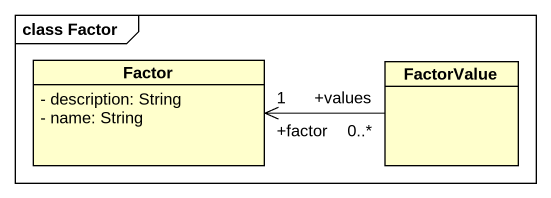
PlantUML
@startuml
mainframe class Factor
hide circle
hide empty members
skinparam classAttributeIconSize 0
class Factor {
  - description: String
  - name: String
}
class FactorValue
FactorValue "+values\n0..*" -left-> "+factor\n1" Factor
@enduml
